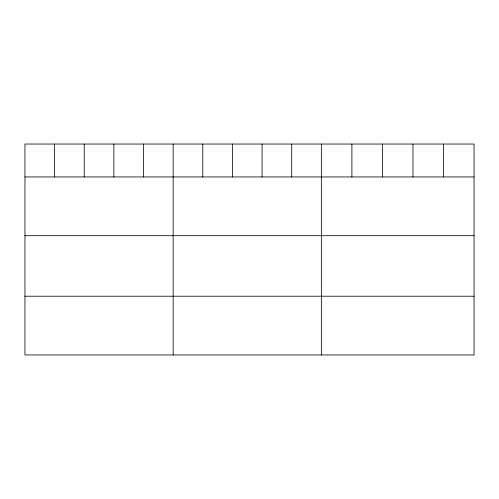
<?xml version="1.0" encoding="UTF-8"?>
<svg xmlns="http://www.w3.org/2000/svg" width="499" height="499" viewBox="0 0 499 499"><rect width="100%" height="100%" fill="white"/><g stroke="black" fill="none" stroke-linecap="round" stroke-linejoin="round"><path stroke-width="0.75" d="M474.05 176.945L474.05 354.957L24.95 354.957L24.95 144.043L474.05 144.043L474.05 176.945L24.95 176.945M24.95 235.69L474.05 235.69M24.95 296.213L474.05 296.213M443.511 144.043L443.511 176.945M412.972 144.043L412.972 176.945M382.434 144.043L382.434 176.945M351.895 144.043L351.895 176.945M321.356 144.043L321.356 354.957M291.715 144.043L291.715 176.945M262.075 144.043L262.075 176.945M232.434 144.043L232.434 176.945M202.794 144.043L202.794 176.945M173.153 144.043L173.153 354.957M143.512 144.043L143.512 176.945M113.872 144.043L113.872 176.945M84.231 144.043L84.231 176.945M54.591 144.043L54.591 176.945"/></g></svg>
